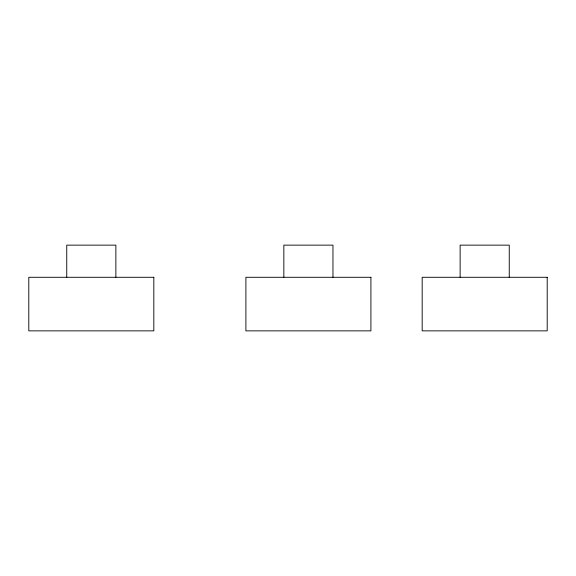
<?xml version="1.0" encoding="UTF-8"?>
<svg xmlns="http://www.w3.org/2000/svg" width="576" height="576" viewBox="0 0 576 576"><rect width="100%" height="100%" fill="white"/><g stroke="black" fill="none" stroke-linecap="round" stroke-linejoin="round"><path stroke-width="0.86" d="M509.249 277.286L509.249 245.138L460.13 245.138L460.13 277.286M332.964 277.286L332.964 245.138L283.846 245.138L283.846 277.286M115.87 277.286L115.87 245.138L66.751 245.138L66.751 277.286M153.821 277.286L28.8 277.286L28.8 330.862L153.821 330.862L153.821 277.286M370.915 277.286L245.894 277.286L245.894 330.862L370.915 330.862L370.915 277.286M547.2 277.286L422.179 277.286L422.179 330.862L547.2 330.862L547.2 277.286"/></g></svg>
